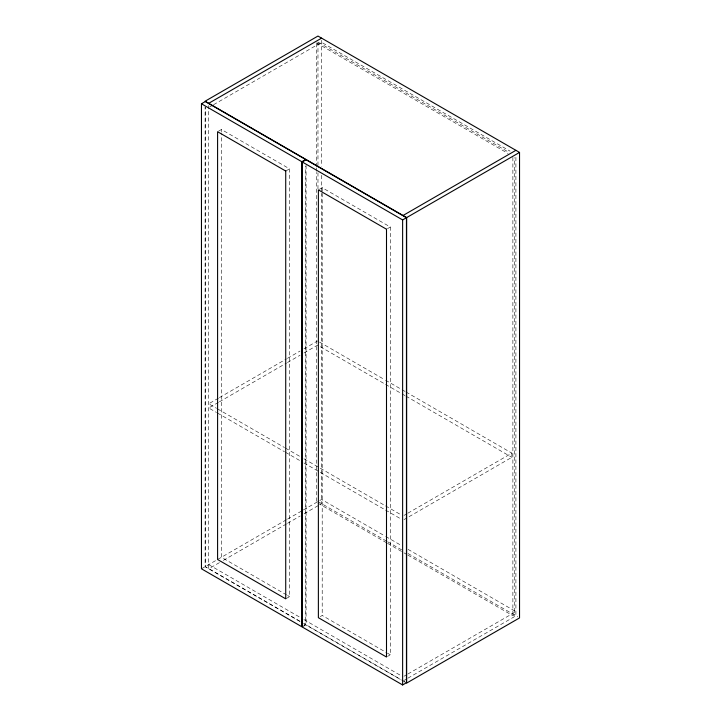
<?xml version="1.0" encoding="UTF-8"?>
<svg xmlns="http://www.w3.org/2000/svg" width="721" height="721" viewBox="0 0 721 721"><rect width="100%" height="100%" fill="white"/><g stroke="black" fill="none" stroke-linecap="round" stroke-linejoin="round"><path stroke-width="0.54" stroke-dasharray="3.6 2.7" d="M316.555 166.785L316.555 42.918L317.97 42.097L508.467 152.086M209.694 106.942L212.614 105.257M213.587 104.698L321.602 42.332L510.08 151.149M218.544 131.159L221.419 129.501L289.545 168.831L289.545 596.618L285.723 598.836M285.723 171.039L289.545 168.831M319.331 189.344L322.206 187.685L390.331 227.016L390.331 654.812L387.456 656.471M387.456 228.674L390.331 227.016M218.436 398.181L208.72 403.796L216.498 408.275M219.409 397.622L286.471 358.905M287.436 358.346L300.071 351.046M303.965 348.802L317.564 340.952M218.436 402.372L208.72 407.978L216.498 412.466M219.409 401.813L286.471 363.096M287.436 362.537L300.071 355.237M303.965 352.993L317.564 345.143L384.599 383.842M201.465 568.806L286.832 519.526M287.544 519.111L302.396 510.54M303.37 509.972L321.602 499.455L384.753 535.91M219.427 562.632L208.72 568.806L208.72 110.061M223.321 560.379L286.57 523.87M287.544 523.302L300.188 516.002M304.082 513.758L321.602 503.646L321.602 193.309M404.003 515.416L406.914 513.731M407.888 513.172L511.874 453.13L511.874 457.321L407.888 517.363M404.003 519.607L406.914 517.921M303.757 625.657L305.677 624.548L305.677 166.281M302.243 627L306.074 624.783L400.606 679.362M320.286 616.581L322.206 615.473L386.438 652.559M404.003 676.244L406.923 674.559M407.897 673.991L515.903 611.633L408.068 549.375M407.915 555.107L512.883 615.707L514.298 614.896L514.298 157.701M404.003 680.435L406.923 678.749M407.897 678.182L515.903 615.824L515.903 155.952M316.555 42.918L508.026 153.456M319.511 342.069L384.599 379.652M385.573 380.21L401.119 389.187M402.093 389.746L405.004 391.431M405.977 391.99L511.874 453.13M385.573 384.401L401.119 393.378M402.093 393.936L405.004 395.622M405.977 396.18L511.874 457.321M217.463 408.843L284.498 447.543M285.471 448.101L300.044 456.519M303.929 458.763L384.572 505.313M385.546 505.881L401.083 514.857M217.463 413.025L284.498 451.734M285.471 452.292L300.044 460.71M303.929 462.954L384.572 509.504M385.546 510.071L401.083 519.039M385.717 536.469L401.264 545.446M317.97 501.546L386.979 541.39M387.664 541.786L402.525 550.366M408.068 553.566L517.723 616.87M386.537 542.76L316.555 502.366L316.555 172.418M387.51 543.328L403.057 552.304M404.03 552.863L406.941 554.548M286.634 594.933L221.419 557.288L221.419 132.871M287.607 595.501L289.545 596.618M387.411 653.127L390.331 654.812M208.72 564.624L300.044 617.347M303.929 619.591L401.083 675.685M299.828 621.178L205.296 566.598L205.296 107.195M303.721 623.431L305.677 624.548M401.588 679.93L404.508 681.615M300.044 621.538L205.097 566.715L205.097 106.843M303.929 623.782L403.03 680.994M403.94 681.516L406.662 683.084M512.883 157.385L512.883 615.707M322.206 187.685L322.206 192.183M322.206 193.309L322.206 615.473M321.602 40.241L321.602 166.326M321.602 175.32L321.602 192.183M317.97 42.097L317.97 165.352M317.97 172.725L317.97 189.623M316.555 167.912L316.555 171.292M306.074 165.388L306.074 624.783M221.419 129.501L221.419 131.745M208.72 105.563L208.72 108.934"/><path stroke-width="1.08" d="M201.465 103.779L205.296 101.571L305.677 159.521L301.847 161.729L201.465 103.779L201.465 568.806L301.847 626.765L301.847 161.729M208.72 103.31L321.602 38.141M302.243 161.964L306.074 159.756L406.455 217.706L406.455 682.742L402.624 684.95L302.243 627L302.243 161.964L402.624 219.923L406.455 217.706M403.03 215.498L515.903 150.329M406.662 217.589L519.535 152.419L519.535 617.915L406.662 683.084L406.662 217.589L205.097 101.219L317.97 36.05L519.535 152.419M402.624 219.923L402.624 684.95M285.723 171.039L217.589 131.709L217.589 559.496L285.723 598.836L285.723 171.039M386.501 229.233L318.376 189.893L318.376 617.69L386.501 657.02L386.501 229.233"/></g></svg>
